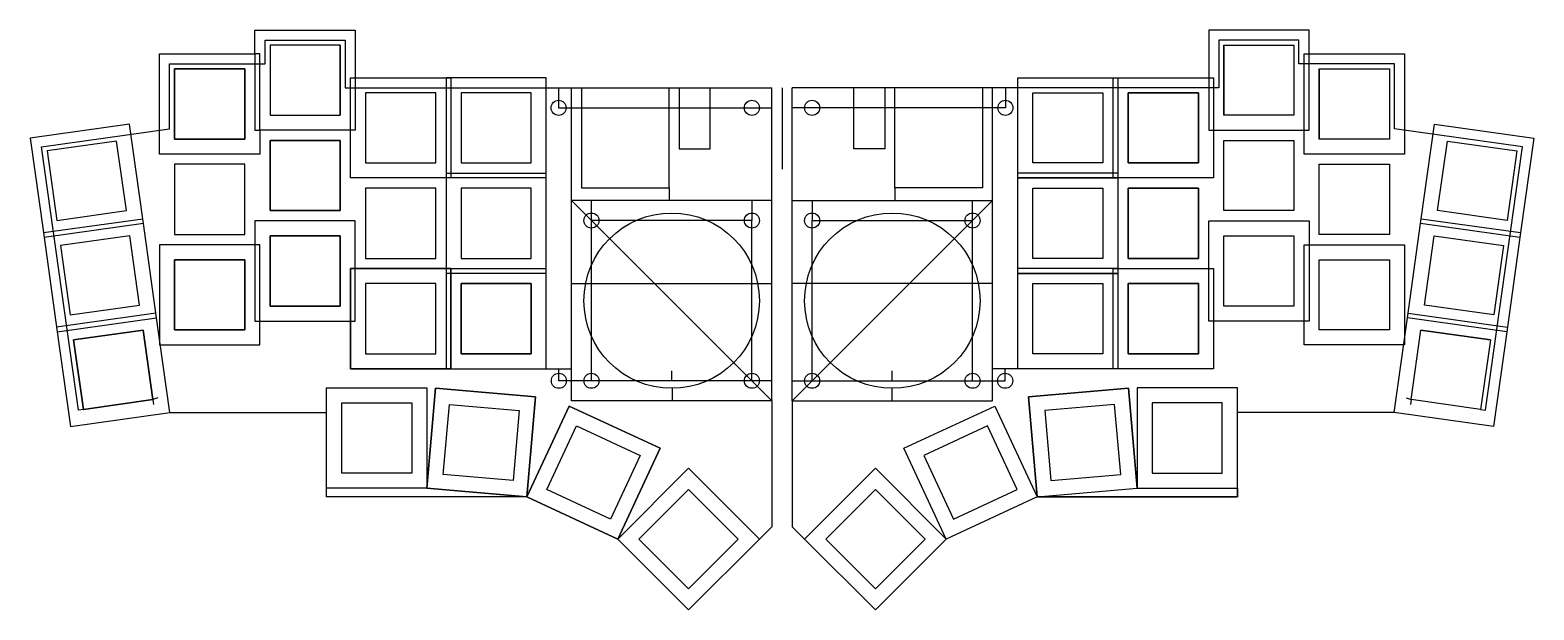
# Model space of a CAD drawing. Header units: millimetres. Extents: x -146 to 154, y -10 to 106.
import ezdxf

# ---------------------------------------------------------------- set-up
doc = ezdxf.new("R2010")
doc.units = ezdxf.units.MM
doc.layers.get('0').update_dxf_attribs({"linetype": 'CONTINUOUS'})

msp = doc.modelspace()

# ---------------------------------------------------------------- linework, layer by layer
for p, q in [((-98.72, 99.02), (-98.72, 103.78)), ((-98.72, 103.78), (-82.72, 103.78)), ((-98.72, 103.78), (-82.72, 103.78)), ((-98.72, 99.02), (-98.72, 103.78)), ((-83.72, 102.78), (-83.72, 88.78)), ((-83.72, 102.78), (-83.72, 88.78)), ((-82.72, 103.78), (-82.72, 94.25)), ((-82.72, 103.78), (-82.72, 94.25)), ((107.48, 103.78), (91.48, 103.78)), ((91.48, 103.78), (91.48, 94.25)), ((91.48, 103.78), (91.48, 94.25)), ((107.48, 103.78), (91.48, 103.78)), ((92.48, 102.78), (92.48, 88.78)), ((92.48, 102.78), (92.48, 88.78)), ((107.48, 99.02), (107.48, 103.78)), ((107.48, 99.02), (107.48, 103.78)), ((-117.76, 86.08), (-117.76, 99.02)), ((-117.76, 99.02), (-98.72, 99.02)), ((-117.76, 99.02), (-98.72, 99.02)), ((-117.76, 86.08), (-117.76, 99.02)), ((126.52, 99.02), (107.48, 99.02)), ((126.52, 99.02), (107.48, 99.02)), ((126.52, 86.08), (126.52, 99.02)), ((126.52, 86.08), (126.52, 99.02)), ((-102.77, 98.02), (-102.77, 84.02)), ((-102.77, 98.02), (-102.77, 84.02)), ((111.53, 98.02), (111.53, 84.02)), ((111.53, 98.02), (111.53, 84.02)), ((-82.72, 94.25), (2.38, 94.25)), ((-82.72, 94.25), (2.38, 94.25)), ((-40.17, 94.25), (-40.17, 90.25)), ((-40.17, 94.25), (-40.17, 90.25)), ((-37.62, 94.25), (-35.62, 94.25)), ((-37.62, 31.75), (-37.62, 94.25)), ((-37.62, 94.25), (-35.62, 94.25)), ((-37.62, 31.75), (-37.62, 94.25)), ((-35.62, 94.25), (-35.62, 74.25)), ((-35.62, 94.25), (-35.62, 74.25)), ((-18.12, 74.25), (-18.12, 94.25)), ((-18.12, 94.25), (-16.12, 94.25)), ((-18.12, 94.25), (-16.12, 94.25)), ((-18.12, 74.25), (-18.12, 94.25)), ((-16.12, 94.25), (-16.12, 82.05)), ((-16.12, 94.25), (-16.12, 82.05)), ((-9.92, 82.05), (-9.92, 94.25)), ((-9.92, 82.05), (-9.92, 94.25)), ((2.38, 31.75), (2.38, 94.25)), ((2.38, 31.75), (2.38, 94.25)), ((4.38, 94.25), (4.38, 78)), ((91.48, 94.25), (6.38, 94.25)), ((91.48, 94.25), (6.38, 94.25)), ((6.38, 31.75), (6.38, 94.25)), ((6.38, 31.75), (6.38, 94.25)), ((18.68, 82.05), (18.68, 94.25)), ((18.68, 82.05), (18.68, 94.25)), ((26.88, 94.25), (24.88, 94.25)), ((26.88, 94.25), (24.88, 94.25)), ((24.88, 94.25), (24.88, 82.05)), ((24.88, 94.25), (24.88, 82.05)), ((26.88, 74.25), (26.88, 94.25)), ((26.88, 74.25), (26.88, 94.25)), ((46.38, 94.25), (44.38, 94.25)), ((44.38, 94.25), (44.38, 74.25)), ((44.38, 94.25), (44.38, 74.25)), ((46.38, 94.25), (44.38, 94.25)), ((46.38, 31.75), (46.38, 94.25)), ((46.38, 31.75), (46.38, 94.25)), ((48.93, 94.25), (48.93, 90.25)), ((48.93, 94.25), (48.93, 90.25)), ((-40.17, 90.25), (2.38, 90.25)), ((-40.17, 90.25), (2.38, 90.25)), ((48.93, 90.25), (6.38, 90.25)), ((48.93, 90.25), (6.38, 90.25)), ((131.87, 68.11), (134.52, 86.98)), ((134.52, 86.98), (154.33, 84.19)), ((-143.31, 82.49), (-117.76, 86.08)), ((-143.31, 82.49), (-117.76, 86.08)), ((152.07, 82.49), (126.52, 86.08)), ((152.07, 82.49), (126.52, 86.08)), ((154.33, 84.19), (151.68, 65.33)), ((-143.17, 81.5), (-143.31, 82.49)), ((-143.17, 81.5), (-143.31, 82.49)), ((-135.92, 29.91), (-143.17, 81.5)), ((-135.92, 29.91), (-143.17, 81.5)), ((-141.69, 81.71), (-142.18, 81.64)), ((-141.69, 81.71), (-142.18, 81.64)), ((-16.12, 82.05), (-9.92, 82.05)), ((-16.12, 82.05), (-9.92, 82.05)), ((24.88, 82.05), (18.68, 82.05)), ((24.88, 82.05), (18.68, 82.05)), ((144.68, 29.91), (151.93, 81.5)), ((144.68, 29.91), (151.93, 81.5)), ((150.45, 81.71), (150.94, 81.64)), ((150.45, 81.71), (150.94, 81.64)), ((151.93, 81.5), (152.07, 82.49)), ((151.93, 81.5), (152.07, 82.49)), ((-62.62, 77.2), (-62.62, 76.25)), ((-62.62, 77.2), (-62.62, 76.25)), ((-42.62, 76.25), (-42.62, 77.2)), ((-42.62, 76.25), (-42.62, 77.2)), ((71.38, 77.2), (51.38, 77.2)), ((51.38, 76.25), (51.38, 77.2)), ((71.38, 76.25), (51.38, 76.25)), ((71.38, 77.2), (71.38, 76.25)), ((-35.62, 74.25), (-18.12, 74.25)), ((-35.62, 74.25), (-18.12, 74.25)), ((-18.12, 74.25), (-18.12, 71.75)), ((-18.12, 74.25), (-18.12, 71.75)), ((44.38, 74.25), (26.88, 74.25)), ((26.88, 74.25), (26.88, 71.75)), ((44.38, 74.25), (26.88, 74.25)), ((26.88, 74.25), (26.88, 71.75)), ((2.38, 71.75), (-37.62, 71.75)), ((-37.62, 71.75), (2.38, 31.75)), ((2.38, 71.75), (-37.62, 71.75)), ((-37.62, 71.75), (2.38, 31.75)), ((-33.62, 67.75), (-33.62, 71.75)), ((-33.62, 67.75), (-33.62, 71.75)), ((2.38, 71.75), (-1.62, 71.75)), ((-1.62, 71.75), (-1.62, 67.75)), ((2.38, 71.75), (-1.62, 71.75)), ((-1.62, 71.75), (-1.62, 67.75)), ((6.38, 71.75), (46.38, 71.75)), ((46.38, 71.75), (6.38, 31.75)), ((46.38, 71.75), (6.38, 31.75)), ((6.38, 71.75), (46.38, 71.75)), ((6.38, 71.75), (10.38, 71.75)), ((6.38, 71.75), (10.38, 71.75)), ((10.38, 71.75), (10.38, 67.75)), ((10.38, 71.75), (10.38, 67.75)), ((42.38, 67.75), (42.38, 71.75)), ((42.38, 67.75), (42.38, 71.75)), ((-122.98, 67.17), (-123.11, 68.11)), ((-122.98, 67.17), (-123.11, 68.11)), ((-1.62, 67.75), (-33.62, 67.75)), ((-33.62, 35.75), (-33.62, 67.75)), ((-1.62, 67.75), (-33.62, 67.75)), ((-33.62, 35.75), (-33.62, 67.75)), ((-1.62, 35.75), (-1.62, 67.75)), ((-1.62, 35.75), (-1.62, 67.75)), ((10.38, 67.75), (42.38, 67.75)), ((10.38, 67.75), (42.38, 67.75)), ((10.38, 35.75), (10.38, 67.75)), ((10.38, 35.75), (10.38, 67.75)), ((42.38, 35.75), (42.38, 67.75)), ((42.38, 35.75), (42.38, 67.75)), ((129.09, 48.31), (131.74, 67.17)), ((151.55, 64.39), (131.74, 67.17)), ((131.87, 68.11), (151.68, 65.33)), ((-142.92, 65.33), (-142.79, 64.39)), ((-142.92, 65.33), (-142.79, 64.39)), ((151.55, 64.39), (148.9, 45.52)), ((-139.04, 62.84), (-139.53, 62.77)), ((-139.04, 62.84), (-139.53, 62.77)), ((147.8, 62.84), (148.29, 62.77)), ((147.8, 62.84), (148.29, 62.77)), ((-62.62, 58.15), (-62.62, 57.2)), ((-62.62, 58.15), (-62.62, 57.2)), ((-42.62, 57.2), (-42.62, 58.15)), ((-42.62, 57.2), (-42.62, 58.15)), ((71.38, 58.15), (51.38, 58.15)), ((51.38, 57.2), (51.38, 58.15)), ((71.38, 57.2), (51.38, 57.2)), ((71.38, 58.15), (71.38, 57.2)), ((-37.62, 55.15), (2.38, 55.15)), ((-37.62, 55.15), (2.38, 55.15)), ((46.38, 55.15), (6.38, 55.15)), ((46.38, 55.15), (6.38, 55.15)), ((148.9, 45.52), (129.09, 48.31)), ((129.83, 31.99), (131.78, 45.86)), ((145.64, 43.91), (131.78, 45.86)), ((-136.38, 43.98), (-136.88, 43.91)), ((-136.38, 43.98), (-136.88, 43.91)), ((145.64, 43.91), (143.69, 30.05)), ((145.14, 43.98), (145.64, 43.91)), ((145.14, 43.98), (145.64, 43.91)), ((-42.62, 38.15), (-37.62, 38.15)), ((-42.62, 38.15), (-37.62, 38.15)), ((-40.12, 35.75), (-40.12, 38.15)), ((-40.12, 35.75), (-40.12, 38.15)), ((-17.62, 35.75), (-17.62, 37.75)), ((-17.62, 35.75), (-17.62, 37.75)), ((26.38, 35.75), (26.38, 37.75)), ((26.38, 35.75), (26.38, 37.75)), ((51.38, 38.15), (46.38, 38.15)), ((51.38, 38.15), (46.38, 38.15)), ((48.88, 35.75), (48.88, 38.15)), ((48.88, 35.75), (48.88, 38.15)), ((-33.62, 35.75), (-40.12, 35.75)), ((-33.62, 35.75), (-40.12, 35.75)), ((-1.62, 35.75), (-33.62, 35.75)), ((-1.62, 35.75), (-33.62, 35.75)), ((-17.53, 34.25), (-17.53, 31.75)), ((-17.53, 34.25), (-17.53, 31.75)), ((2.38, 35.75), (-1.62, 35.75)), ((2.38, 35.75), (-1.62, 35.75)), ((2.38, 31.75), (2.38, 35.75)), ((2.38, 31.75), (2.38, 35.75)), ((6.38, 35.75), (10.38, 35.75)), ((6.38, 31.75), (6.38, 35.75)), ((6.38, 35.75), (10.38, 35.75)), ((6.38, 31.75), (6.38, 35.75)), ((10.38, 35.75), (42.38, 35.75)), ((10.38, 35.75), (42.38, 35.75)), ((26.29, 34.25), (26.29, 31.75)), ((26.29, 34.25), (26.29, 31.75)), ((42.38, 35.75), (48.88, 35.75)), ((42.38, 35.75), (48.88, 35.75)), ((95.19, 34.34), (75.19, 34.34)), ((75.19, 34.34), (75.19, 14.34)), ((95.19, 14.34), (95.19, 34.34)), ((-134.93, 30.05), (-135.92, 29.91)), ((-134.93, 30.05), (-135.92, 29.91)), ((-120.12, 32.34), (-121.07, 31.99)), ((-120.12, 32.34), (-121.07, 31.99)), ((-121.07, 31.99), (-120.93, 31)), ((-121.07, 31.99), (-120.93, 31)), ((-69.93, 31.34), (-69.43, 31.34)), ((-69.93, 31.34), (-69.43, 31.34)), ((2.38, 31.75), (-37.62, 31.75)), ((2.38, 31.75), (-37.62, 31.75)), ((2.38, 31.75), (2.38, 6.62)), ((2.38, 31.75), (2.38, 6.62)), ((6.38, 31.75), (6.38, 6.62)), ((6.38, 31.75), (6.38, 6.62)), ((6.38, 31.75), (46.38, 31.75)), ((6.38, 31.75), (46.38, 31.75)), ((78.69, 31.34), (78.19, 31.34)), ((78.69, 31.34), (78.19, 31.34)), ((128.88, 32.34), (129.83, 31.99)), ((128.88, 32.34), (129.83, 31.99)), ((129.83, 31.99), (129.69, 31)), ((129.83, 31.99), (129.69, 31)), ((143.69, 30.05), (129.83, 31.99)), ((143.69, 30.05), (144.68, 29.91)), ((143.69, 30.05), (144.68, 29.91)), ((-117.68, 29.44), (-86.43, 29.44)), ((-117.68, 29.44), (-86.43, 29.44)), ((126.44, 29.44), (95.19, 29.44)), ((126.44, 29.44), (95.19, 29.44)), ((-66.43, 14.34), (-86.43, 14.34)), ((-86.43, 12.6), (-86.43, 14.34)), ((-46.51, 12.6), (-86.43, 12.6)), ((-46.51, 12.6), (-66.43, 14.34)), ((55.27, 12.6), (75.19, 14.34)), ((55.27, 12.6), (95.19, 12.6)), ((95.19, 12.6), (95.19, 14.34)), ((2.38, 6.62), (-0.1, 4.15)), ((2.38, 6.62), (-0.1, 4.15)), ((6.38, 6.62), (8.86, 4.15)), ((6.38, 6.62), (8.86, 4.15))]:
    msp.add_line(p, q)
for points in [[(-81.67, 96.25), (-80.72, 96.25), (-80.72, 85.78), (-81.67, 85.78), (-99.77, 85.78), (-99.77, 101.02), (-100.72, 101.02), (-100.72, 85.78), (-99.77, 85.78), (-99.77, 81.02), (-119.77, 81.02), (-119.77, 101.02), (-100.72, 101.02), (-100.72, 105.78), (-80.72, 105.78), (-80.72, 96.25), (-61.67, 96.25), (-61.67, 76.25), (-81.67, 76.25), (-81.67, 85.78)], [(-81.67, 96.25), (-80.72, 96.25), (-80.72, 85.78), (-81.67, 85.78), (-99.77, 85.78), (-99.77, 101.02), (-100.72, 101.02), (-100.72, 85.78), (-99.77, 85.78), (-99.77, 81.02), (-119.77, 81.02), (-119.77, 101.02), (-100.72, 101.02), (-100.72, 105.78), (-80.72, 105.78), (-80.72, 96.25), (-61.67, 96.25), (-61.67, 76.25), (-81.67, 76.25), (-81.67, 85.78)], [(108.53, 81.02), (108.53, 85.78), (108.53, 101.02), (109.48, 101.02), (109.48, 105.78), (89.48, 105.78), (89.48, 96.25), (90.43, 96.25), (90.43, 85.78), (108.53, 85.78), (109.48, 85.78), (109.48, 101.02), (128.53, 101.02), (128.53, 81.02)], [(108.53, 81.02), (108.53, 85.78), (109.48, 85.78), (109.48, 101.02), (109.48, 105.78), (89.48, 105.78), (89.48, 96.25), (89.48, 85.78), (90.43, 85.78), (108.53, 85.78), (108.53, 101.02), (109.48, 101.02), (128.53, 101.02), (128.53, 81.02)], [(-83.72, 88.78), (-83.72, 102.78), (-97.72, 102.78), (-97.72, 88.78)], [(-97.72, 102.78), (-97.72, 88.78), (-83.72, 88.78), (-83.72, 102.78)], [(106.48, 102.78), (106.48, 88.78), (92.48, 88.78), (92.48, 102.78)], [(92.48, 88.78), (92.48, 102.78), (106.48, 102.78), (106.48, 88.78)], [(-116.77, 98.02), (-102.77, 98.02), (-102.77, 84.02), (-116.77, 84.02)], [(-102.77, 84.02), (-102.77, 98.02), (-116.77, 98.02), (-116.77, 84.02)], [(-42.62, 77.2), (-42.62, 96.25), (-62.62, 96.25), (-62.62, 77.2)], [(-42.62, 77.2), (-42.62, 96.25), (-62.62, 96.25), (-62.62, 77.2)], [(51.38, 38.15), (51.38, 57.2), (51.38, 58.15), (51.38, 76.25), (51.38, 77.2), (51.38, 96.25), (71.38, 96.25), (71.38, 77.2), (71.38, 76.25), (71.38, 58.15), (71.38, 57.2), (71.38, 38.15)], [(71.38, 77.2), (51.38, 77.2), (51.38, 96.25), (71.38, 96.25)], [(90.43, 76.25), (70.43, 76.25), (70.43, 96.25), (89.48, 96.25), (89.48, 85.78), (90.43, 85.78)], [(90.43, 76.25), (70.43, 76.25), (70.43, 96.25), (89.48, 96.25), (90.43, 96.25), (90.43, 85.78)], [(125.53, 98.02), (125.53, 84.02), (111.53, 84.02), (111.53, 98.02)], [(125.53, 98.02), (125.53, 84.02), (111.53, 84.02), (111.53, 98.02)], [(-64.67, 79.25), (-64.67, 93.25), (-78.67, 93.25), (-78.67, 79.25)], [(-64.67, 79.25), (-64.67, 93.25), (-78.67, 93.25), (-78.67, 79.25)], [(-64.67, 79.25), (-64.67, 93.25), (-78.67, 93.25), (-78.67, 79.25)], [(-64.67, 79.25), (-64.67, 93.25), (-78.67, 93.25), (-78.67, 79.25)], [(-45.62, 79.25), (-45.62, 93.25), (-59.62, 93.25), (-59.62, 79.25)], [(-45.62, 79.25), (-45.62, 93.25), (-59.62, 93.25), (-59.62, 79.25)], [(68.38, 93.25), (68.38, 79.25), (54.38, 79.25), (54.38, 93.25)], [(68.38, 79.25), (54.38, 79.25), (54.38, 93.25), (68.38, 93.25)], [(87.43, 93.25), (73.43, 93.25), (73.43, 79.25), (87.43, 79.25)], [(87.43, 79.25), (73.43, 79.25), (73.43, 93.25), (87.43, 93.25)], [(87.43, 79.25), (73.43, 79.25), (73.43, 93.25), (87.43, 93.25)], [(87.43, 79.25), (73.43, 79.25), (73.43, 93.25), (87.43, 93.25)], [(-145.57, 84.19), (-142.92, 65.33), (-123.11, 68.11), (-125.76, 86.98)], [(-145.57, 84.19), (-142.92, 65.33), (-123.11, 68.11), (-125.76, 86.98)], [(154.33, 84.19), (151.68, 65.33), (151.55, 64.39), (131.74, 67.17), (131.87, 68.11), (134.52, 86.98)], [(-142.18, 81.64), (-140.23, 67.77), (-126.37, 69.72), (-128.32, 83.59)], [(-142.18, 81.64), (-140.23, 67.77), (-126.37, 69.72), (-128.32, 83.59)], [(-83.72, 69.73), (-83.72, 83.73), (-97.72, 83.73), (-97.72, 69.73)], [(-97.72, 83.73), (-83.72, 83.73), (-83.72, 69.73), (-97.72, 69.73)], [(106.48, 83.73), (106.48, 69.73), (92.48, 69.73), (92.48, 83.73)], [(106.48, 83.73), (106.48, 69.73), (92.48, 69.73), (92.48, 83.73)], [(150.94, 81.64), (148.99, 67.77), (135.13, 69.72), (137.08, 83.59)], [(150.94, 81.64), (148.99, 67.77), (135.13, 69.72), (137.08, 83.59)], [(-102.77, 64.97), (-102.77, 78.97), (-116.77, 78.97), (-116.77, 64.97)], [(-116.77, 78.97), (-116.77, 64.97), (-102.77, 64.97), (-102.77, 78.97)], [(125.53, 78.97), (125.53, 64.97), (111.53, 64.97), (111.53, 78.97)], [(125.53, 78.97), (125.53, 64.97), (111.53, 64.97), (111.53, 78.97)], [(-42.62, 58.15), (-42.62, 76.25), (-62.62, 76.25), (-62.62, 58.15)], [(-42.62, 58.15), (-42.62, 76.25), (-62.62, 76.25), (-62.62, 58.15)], [(71.38, 76.25), (71.38, 58.15), (51.38, 58.15), (51.38, 76.25)], [(-64.67, 60.2), (-64.67, 74.2), (-78.67, 74.2), (-78.67, 60.2)], [(-64.67, 60.2), (-64.67, 74.2), (-78.67, 74.2), (-78.67, 60.2)], [(-78.67, 60.2), (-64.67, 60.2), (-64.67, 74.2), (-78.67, 74.2)], [(-64.67, 60.2), (-64.67, 74.2), (-78.67, 74.2), (-78.67, 60.2)], [(-45.62, 60.2), (-45.62, 74.2), (-59.62, 74.2), (-59.62, 60.2)], [(-45.62, 60.2), (-45.62, 74.2), (-59.62, 74.2), (-59.62, 60.2)], [(68.38, 74.2), (68.38, 60.2), (54.38, 60.2), (54.38, 74.2)], [(68.38, 60.2), (54.38, 60.2), (54.38, 74.2), (68.38, 74.2)], [(87.43, 60.2), (73.43, 60.2), (73.43, 74.2), (87.43, 74.2)], [(87.43, 74.2), (73.43, 74.2), (73.43, 60.2), (87.43, 60.2)], [(87.43, 74.2), (73.43, 74.2), (73.43, 60.2), (87.43, 60.2)], [(87.43, 60.2), (73.43, 60.2), (73.43, 74.2), (87.43, 74.2)], [(-142.79, 64.39), (-140.14, 45.52), (-120.33, 48.31), (-122.98, 67.17)], [(-142.79, 64.39), (-140.14, 45.52), (-120.33, 48.31), (-122.98, 67.17)], [(-80.72, 47.68), (-80.72, 67.68), (-100.72, 67.68), (-100.72, 47.68)], [(-100.72, 47.68), (-80.72, 47.68), (-80.72, 67.68), (-100.72, 67.68)], [(109.48, 67.68), (109.48, 47.68), (89.48, 47.68), (89.48, 67.68)], [(109.48, 67.68), (109.48, 47.68), (89.48, 47.68), (89.48, 67.68)], [(129.09, 48.31), (131.74, 67.17), (131.87, 68.11), (151.68, 65.33), (151.55, 64.39), (148.9, 45.52)], [(-139.53, 62.77), (-137.58, 48.91), (-123.72, 50.86), (-125.67, 64.72)], [(-125.67, 64.72), (-139.53, 62.77), (-137.58, 48.91), (-123.72, 50.86)], [(-83.72, 50.68), (-83.72, 64.68), (-97.72, 64.68), (-97.72, 50.68)], [(-97.72, 64.68), (-83.72, 64.68), (-83.72, 50.68), (-97.72, 50.68)], [(92.48, 50.68), (92.48, 64.68), (106.48, 64.68), (106.48, 50.68)], [(92.48, 50.68), (92.48, 64.68), (106.48, 64.68), (106.48, 50.68)], [(132.48, 50.86), (134.43, 64.72), (148.29, 62.77), (146.34, 48.91)], [(132.48, 50.86), (134.43, 64.72), (148.29, 62.77), (146.34, 48.91)], [(-99.77, 42.92), (-99.77, 62.92), (-119.77, 62.92), (-119.77, 42.92)], [(-119.77, 42.92), (-99.77, 42.92), (-99.77, 62.92), (-119.77, 62.92)], [(128.53, 62.92), (128.53, 42.92), (108.53, 42.92), (108.53, 62.92)], [(128.53, 62.92), (128.53, 42.92), (108.53, 42.92), (108.53, 62.92)], [(-102.77, 45.92), (-102.77, 59.92), (-116.77, 59.92), (-116.77, 45.92)], [(-116.77, 59.92), (-102.77, 59.92), (-102.77, 45.92), (-116.77, 45.92)], [(-61.67, 38.15), (-61.67, 58.15), (-81.67, 58.15), (-81.67, 38.15)], [(-81.67, 58.15), (-61.67, 58.15), (-61.67, 38.15), (-81.67, 38.15)], [(-42.62, 38.15), (-42.62, 57.2), (-62.62, 57.2), (-62.62, 38.15)], [(-42.62, 38.15), (-42.62, 57.2), (-62.62, 57.2), (-62.62, 38.15)], [(51.38, 38.15), (51.38, 57.2), (71.38, 57.2), (71.38, 38.15)], [(90.43, 38.15), (70.43, 38.15), (70.43, 58.15), (90.43, 58.15)], [(90.43, 38.15), (70.43, 38.15), (70.43, 58.15), (90.43, 58.15)], [(125.53, 59.92), (125.53, 45.92), (111.53, 45.92), (111.53, 59.92)], [(125.53, 59.92), (125.53, 45.92), (111.53, 45.92), (111.53, 59.92)], [(-64.67, 41.15), (-64.67, 55.15), (-78.67, 55.15), (-78.67, 41.15)], [(-64.67, 41.15), (-64.67, 55.15), (-78.67, 55.15), (-78.67, 41.15)], [(-78.67, 55.15), (-78.67, 41.15), (-64.67, 41.15), (-64.67, 55.15)], [(-78.67, 55.15), (-78.67, 41.15), (-64.67, 41.15), (-64.67, 55.15)], [(-59.62, 55.15), (-45.62, 55.15), (-45.62, 41.15), (-59.62, 41.15)], [(-59.62, 55.15), (-59.62, 41.15), (-45.62, 41.15), (-45.62, 55.15)], [(68.38, 55.15), (68.38, 41.15), (54.38, 41.15), (54.38, 55.15)], [(68.38, 55.15), (68.38, 41.15), (54.38, 41.15), (54.38, 55.15)], [(87.43, 41.15), (73.43, 41.15), (73.43, 55.15), (87.43, 55.15)], [(87.43, 55.15), (73.43, 55.15), (73.43, 41.15), (87.43, 41.15)], [(87.43, 41.15), (73.43, 41.15), (73.43, 55.15), (87.43, 55.15)], [(73.43, 41.15), (73.43, 55.15), (87.43, 55.15), (87.43, 41.15)], [(-140.27, 46.46), (-137.48, 26.66), (-117.68, 29.44), (-120.46, 49.25)], [(-137.48, 26.66), (-117.68, 29.44), (-120.46, 49.25), (-140.27, 46.46)], [(149.03, 46.46), (146.24, 26.66), (126.44, 29.44), (129.22, 49.25)], [(149.03, 46.46), (146.24, 26.66), (126.44, 29.44), (129.22, 49.25)], [(-136.88, 43.91), (-123.02, 45.86), (-121.07, 31.99), (-134.93, 30.05)], [(-136.88, 43.91), (-134.93, 30.05), (-121.07, 31.99), (-123.02, 45.86)], [(143.69, 30.05), (129.83, 31.99), (131.78, 45.86), (145.64, 43.91)], [(-66.43, 34.34), (-66.43, 14.34), (-64.69, 34.26), (-44.77, 32.52), (-46.51, 12.6), (-38.06, 30.72), (-19.93, 22.27), (-28.38, 4.15), (-14.24, 18.29), (-0.1, 4.15), (-14.24, -10), (-28.38, 4.15), (-46.51, 12.6), (-86.43, 12.6), (-86.43, 14.34), (-86.43, 34.34)], [(-66.43, 34.34), (-66.43, 14.34), (-86.43, 14.34), (-86.43, 34.34)], [(-14.24, -10), (-28.38, 4.15), (-19.93, 22.27), (-38.06, 30.72), (-46.51, 12.6), (-44.77, 32.52), (-64.69, 34.26), (-66.43, 14.34), (-46.51, 12.6), (-28.38, 4.15), (-14.24, 18.29), (-0.1, 4.15)], [(95.19, 34.34), (75.19, 34.34), (75.19, 14.34), (73.45, 34.26), (53.53, 32.52), (55.27, 12.6), (37.14, 4.15), (23, 18.29), (8.86, 4.15), (23, -10), (37.14, 4.15), (28.69, 22.27), (46.82, 30.72), (55.27, 12.6), (75.19, 14.34), (95.19, 14.34)], [(75.19, 14.34), (95.19, 14.34), (95.19, 12.6), (55.27, 12.6), (37.14, 4.15), (23, -10), (8.86, 4.15), (23, 18.29), (37.14, 4.15), (28.69, 22.27), (46.82, 30.72), (55.27, 12.6), (53.53, 32.52), (73.45, 34.26)], [(-69.43, 31.34), (-69.43, 17.34), (-83.43, 17.34), (-83.43, 31.34)], [(-83.43, 17.34), (-83.43, 31.34), (-69.43, 31.34), (-69.43, 17.34)], [(-63.18, 17.07), (-61.96, 31.01), (-48.02, 29.79), (-49.24, 15.85)], [(-61.96, 31.01), (-48.02, 29.79), (-49.24, 15.85), (-63.18, 17.07)], [(71.94, 17.07), (70.72, 31.01), (56.78, 29.79), (58, 15.85)], [(58, 15.85), (71.94, 17.07), (70.72, 31.01), (56.78, 29.79)], [(92.19, 31.34), (78.19, 31.34), (78.19, 17.34), (92.19, 17.34)], [(92.19, 31.34), (78.19, 31.34), (78.19, 17.34), (92.19, 17.34)], [(-42.52, 14.05), (-36.61, 26.74), (-23.92, 20.82), (-29.83, 8.13)], [(-23.92, 20.82), (-29.83, 8.13), (-42.52, 14.05), (-36.61, 26.74)], [(51.28, 14.05), (45.37, 26.74), (32.68, 20.82), (38.59, 8.13)], [(38.59, 8.13), (51.28, 14.05), (45.37, 26.74), (32.68, 20.82)], [(-24.14, 4.15), (-14.24, 14.04), (-4.34, 4.15), (-14.24, -5.75)], [(-4.34, 4.15), (-14.24, -5.75), (-24.14, 4.15), (-14.24, 14.04)], [(23, -5.75), (32.9, 4.15), (23, 14.04), (13.1, 4.15)], [(23, 14.04), (13.1, 4.15), (23, -5.75), (32.9, 4.15)]]:
    msp.add_lwpolyline(points, close=True)
for centre, radius in [((-40.17, 90.25), 1.5), ((-40.17, 90.25), 1.5), ((-1.62, 90.25), 1.5), ((-1.62, 90.25), 1.5), ((10.38, 90.25), 1.5), ((10.38, 90.25), 1.5), ((48.93, 90.25), 1.5), ((48.93, 90.25), 1.5), ((-17.62, 51.75), 17.5), ((-33.62, 67.75), 1.5), ((-33.62, 67.75), 1.5), ((-17.62, 51.75), 17.5), ((-1.62, 67.75), 1.5), ((-1.62, 67.75), 1.5), ((26.38, 51.75), 17.5), ((26.38, 51.75), 17.5), ((10.38, 67.75), 1.5), ((10.38, 67.75), 1.5), ((42.38, 67.75), 1.5), ((42.38, 67.75), 1.5), ((-40.12, 35.75), 1.5), ((-40.12, 35.75), 1.5), ((-33.62, 35.75), 1.5), ((-33.62, 35.75), 1.5), ((-1.62, 35.75), 1.5), ((-1.62, 35.75), 1.5), ((10.38, 35.75), 1.5), ((10.38, 35.75), 1.5), ((42.38, 35.75), 1.5), ((42.38, 35.75), 1.5), ((48.88, 35.75), 1.5), ((48.88, 35.75), 1.5)]:
    msp.add_circle(centre, radius)

doc.saveas('drawing.dxf')
